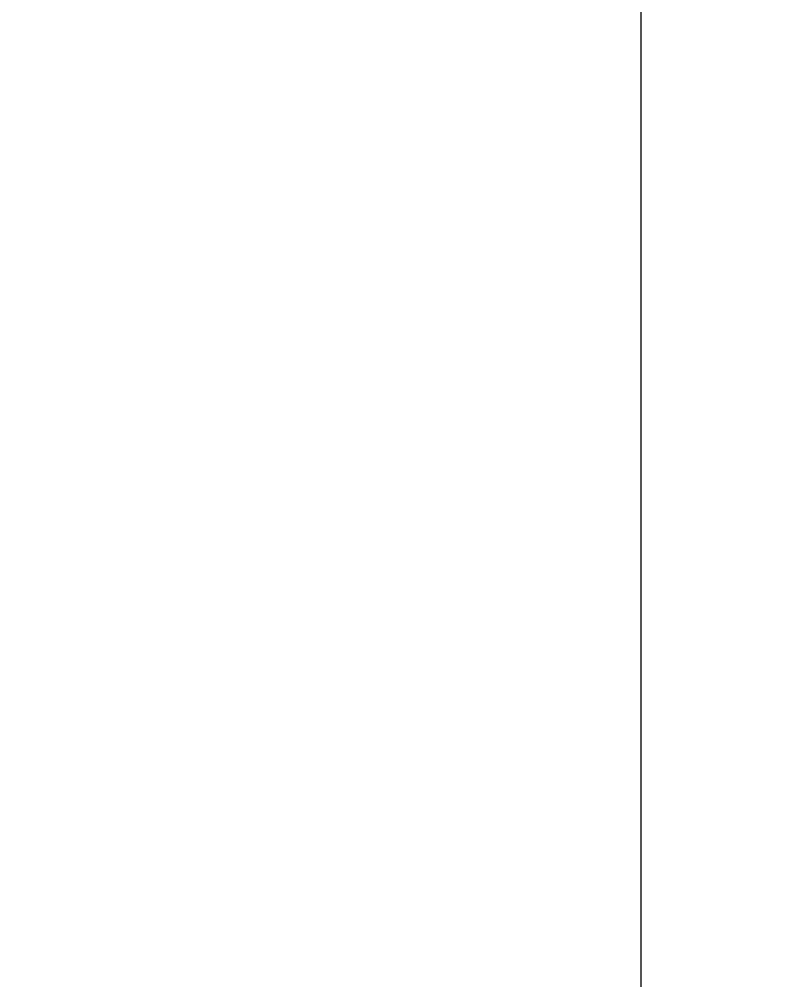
# Model space of a CAD drawing. Header units: millimetres. Extents: x -4197 to 3701, y -3900 to 3375.
# Drawn here: x 300 to 760, y -1606 to -1017 of the extents above; entities that cross this region are included whole.
import ezdxf

# ---------------------------------------------------------------- set-up
doc = ezdxf.new("R2010")
doc.units = ezdxf.units.MM
for name, color, linetype in [('DIKOM_ЗОНА', 80, 'Continuous'), ('DIKOM_РАЗМЕР_ЗОНА', 7, 'Continuous'), ('DIKOM_РАЗМЕР_ОБЪЕКТА', 7, 'Continuous')]:
    doc.layers.add(name, color=color, linetype=linetype)
doc.styles.add('style1', font='arialbd.ttf', dxfattribs={"width": 0.8})
doc.dimstyles.new('1-50', dxfattribs={"dimtxt": 300, "dimasz": 200, "dimexe": 100, "dimexo": 0, "dimgap": 100, "dimtad": 1, "dimtxsty": 'style1', "dimcen": 200, "dimclrd": 7, "dimclre": 7, "dimclrt": 7, "dimadec": 1, "dimazin": 2, "dimtfac": 1, "dimtmove": 0, "dimatfit": 2, "dimfxl": 0, "dimlwd": 25, "dimlwe": 18, "dimarcsym": 0})

# ---------------------------------------------------------------- blocks, each defined once
blk = doc.blocks.new('*D0')
at = {"layer": 'Defpoints', "color": 0, "transparency": 16777216}
for p in [(-3303.28, 145.88), (3700.72, 145.88), (-3303.28, -3799.98)]:
    blk.add_point(p, dxfattribs=at)
at = {"layer": 'DIKOM_РАЗМЕР_ЗОНА', "color": 7, "lineweight": 18, "transparency": 16777216}
for p, q in [((-3303.28, 145.88), (-3303.28, -3899.98)), ((3700.72, 145.88), (3700.72, -3899.98))]:
    blk.add_line(p, q, dxfattribs=at)
at = {"layer": 'DIKOM_РАЗМЕР_ЗОНА', "color": 7, "lineweight": 25, "transparency": 16777216}
blk.add_line((3500.72, -3799.98), (-3103.28, -3799.98), dxfattribs=at)
at = {"layer": 'DIKOM_РАЗМЕР_ЗОНА', "color": 7, "transparency": 16777216}
for points in [[(-3103.28, -3766.65), (-3103.28, -3833.31), (-3303.28, -3799.98)], [(3500.72, -3766.65), (3500.72, -3833.31), (3700.72, -3799.98)]]:
    blk.add_solid(points, dxfattribs=at)
at = {"layer": 'DIKOM_РАЗМЕР_ЗОНА', "color": 7, "transparency": 16777216, "insert": (198.72, -3521.28), "char_height": 300, "attachment_point": 5, "style": 'style1'}
blk.add_mtext('{\\fArial|b0|i0|c204|p34;\\H1.16667x;7005}', dxfattribs=at)
blk = doc.blocks.new('*D1')
at = {"layer": 'Defpoints', "color": 0, "transparency": 16777216}
for p in [(-283.75, 193.76), (681.19, 193.76), (-283.75, -2258.89)]:
    blk.add_point(p, dxfattribs=at)
at = {"layer": 'DIKOM_РАЗМЕР_ОБЪЕКТА', "color": 7, "lineweight": 18, "transparency": 16777216}
for p, q in [((-283.75, 193.76), (-283.75, -2358.89)), ((681.19, 193.76), (681.19, -2358.89))]:
    blk.add_line(p, q, dxfattribs=at)
at = {"layer": 'DIKOM_РАЗМЕР_ОБЪЕКТА', "color": 7, "lineweight": 25, "transparency": 16777216}
blk.add_line((481.19, -2258.89), (-83.75, -2258.89), dxfattribs=at)
at = {"layer": 'DIKOM_РАЗМЕР_ОБЪЕКТА', "color": 7, "transparency": 16777216}
for points in [[(-83.75, -2225.56), (-83.75, -2292.22), (-283.75, -2258.89)], [(481.19, -2225.56), (481.19, -2292.22), (681.19, -2258.89)]]:
    blk.add_solid(points, dxfattribs=at)
at = {"layer": 'DIKOM_РАЗМЕР_ОБЪЕКТА', "color": 7, "transparency": 16777216, "insert": (198.72, -1980.19), "char_height": 300, "attachment_point": 5, "style": 'style1'}
blk.add_mtext('{\\fArial|b0|i0|c204|p34;\\H1.16667x;965}', dxfattribs=at)

msp = doc.modelspace()

# ---------------------------------------------------------------- linework, layer by layer
at = {"layer": 'DIKOM_ЗОНА', "color": 3, "lineweight": 15}
msp.add_arc((198.719, -1454.115), 1629.5, 182.960949, 357.039051, dxfattribs=at)

# ---------------------------------------------------------------- dimensions: what is measured, and where the dimension line sits
at = {"layer": 'DIKOM_РАЗМЕР_ЗОНА'}
dim = msp.add_linear_dim(base=(-3303.281, -3799.98), p1=(3700.719, 145.885), p2=(-3303.281, 145.885), angle=180, text='{\\fArial|b0|i0|c204|p34;\\H1.16667x;7005}', dimstyle='1-50', dxfattribs=at)
dim.commit()
dim.dimension.update_dxf_attribs({"geometry": '*D0', "text_midpoint": (198.719, -3799.98), "dimtype": 160})
at = {"layer": 'DIKOM_РАЗМЕР_ОБЪЕКТА'}
dim = msp.add_linear_dim(base=(-283.749, -2258.891), p1=(681.186, 193.758), p2=(-283.749, 193.758), angle=180, text='{\\fArial|b0|i0|c204|p34;\\H1.16667x;965}', dimstyle='1-50', dxfattribs=at)
dim.commit()
dim.dimension.update_dxf_attribs({"geometry": '*D1', "text_midpoint": (198.719, -2258.891), "dimtype": 160})

doc.saveas('drawing.dxf')
